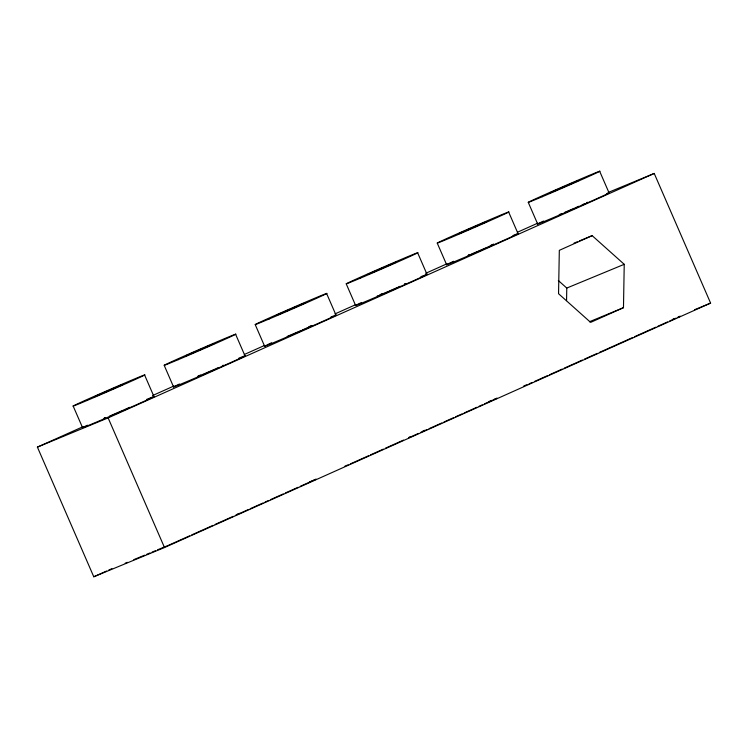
<?xml version="1.0" encoding="UTF-8"?>
<svg xmlns="http://www.w3.org/2000/svg" width="748" height="748" viewBox="0 0 748 748"><rect width="100%" height="100%" fill="white"/><g stroke="black" fill="none" stroke-linecap="round" stroke-linejoin="round"><path stroke-width="1.12" d="M566.554 300.612L566.778 288.064L558.335 280.519M592.154 235.648L559.317 250.346L558.55 293.712L590.63 322.379L623.477 307.68L624.234 264.315L592.154 235.648L579.391 240.921M104.159 418.235L105.094 417.767M222.455 365.753L223.4 365.286L222.39 365.604M404.49 284.277L405.435 283.801L404.425 284.118M468.229 255.274L469.164 254.806M586.525 202.792L587.47 202.325L586.46 202.643M422.311 431.446L424.752 430.306M197.949 376.179L200.558 375M126.992 408.52L129.6 407.342M379.984 294.693L382.593 293.515M311.636 325.866L305.829 328.466M493.671 244.381L487.855 246.99M582.084 204.821L584.693 203.643M236.574 514.596L239.351 513.343M608.152 192.488L654.22 173.443L710.6 303.099L164.495 547.536L93.781 576.773L37.4 447.117L83.262 426.584M152.592 395.552L173.929 386.005M244.325 354.496L264.586 345.426M334.982 313.917L355.244 304.847M425.64 273.338L446.977 263.782M517.373 232.273L537.634 223.203M37.4 447.117L108.123 417.889L654.22 173.443M93.781 576.773L106.571 571.042M108.712 570.088L111.91 568.658M168.3 545.385L189.581 535.858M191.712 534.904L212.993 525.376M215.125 524.423L233.208 516.326M235.34 515.381L248.112 509.659M250.234 508.705L263.006 502.993M265.129 502.039L268.326 500.608M270.449 499.664L283.221 493.942M285.353 492.988L298.115 487.275M300.247 486.322L316.208 479.178L309.737 481.852M350.335 463.9L368.427 455.803M370.55 454.849L383.322 449.137M385.454 448.183L403.537 440.086M408.857 437.711L418.441 433.419M420.563 432.466L426.949 429.614M429.081 428.66L441.844 422.938M443.975 421.994L453.55 417.702M455.682 416.748L462.058 413.896M464.19 412.943L476.962 407.23M479.085 406.276L482.282 404.846M484.405 403.892L497.177 398.179L493.923 399.479M534.502 381.471L547.265 375.758M549.397 374.804L562.169 369.082M564.291 368.138L582.383 360.04M584.506 359.087L597.278 353.365M599.41 352.42L632.387 337.647M634.519 336.703L655.8 327.175M657.931 326.221L667.506 321.939M669.638 320.986L676.014 318.124M678.146 317.171L680.278 316.217L678.118 317.115M397.908 287.251L400.049 286.306M215.873 368.736L218.014 367.782M123.794 409.951L125.926 408.997M575.296 207.822L578.877 206.242M486.967 247.382L477.869 251.337M396.842 287.728L389.549 290.916M302.248 330.036L304.932 328.858M212.123 370.391L214.807 369.203M120.213 411.522L122.896 410.343M408.81 437.458L410.933 436.523M574.37 208.225L564.768 212.348M301.313 330.448L287.195 336.441M211.226 370.784L201.773 374.851M119.287 411.924L109.685 416.056M385.959 292.459L388.651 291.299M476.972 251.721L471.109 254.198M384.883 292.917L380.087 294.936M490.922 245.251L493.568 244.147M308.896 326.726L311.533 325.623M198.061 376.412L200.698 375.309M574.062 243.119L577.26 241.8M566.778 288.064L624.234 264.315M589.424 321.752L623.477 307.68M694.527 309.747L710.6 303.099M672.723 319.34L674.883 318.452M523.75 385.987L526.985 384.65M529.135 383.761L532.37 382.424M488.538 401.713L491.773 400.376M344.95 466.135L348.185 464.798M125.178 563.207L127.338 562.318M133.808 559.644L144.588 555.184M146.739 554.296L149.974 552.959M152.134 552.071L155.369 550.734M157.519 549.836L167.225 545.825M562.122 213.461L559.27 214.583M468.248 255.33L469.23 254.956M378.217 295.703L377.207 296.012M104.178 418.291L105.159 417.917M599.644 171.227L609.096 192.965M528.219 202.278L537.672 224.026M508.621 211.965L518.074 233.703M437.206 243.025L446.659 264.764M417.608 252.712L427.061 274.451M346.184 283.763L355.637 305.502M326.586 293.45L336.039 315.189M255.171 324.501L264.624 346.24M235.573 334.188L245.026 355.926M164.149 365.239L173.601 386.987M144.56 374.926L154.013 396.664M108.123 417.889L164.495 547.536M73.136 405.986L82.589 427.725M606.544 193.769A39.279 0.552 -23.5 0 1 573.576 208.935A39.279 0.552 -23.5 0 1 539.991 222.708M540.748 222.352A39.279 0.552 -23.5 0 1 543.553 221.053M512.932 235.555A39.279 0.552 -23.5 0 1 486.939 247.756A39.279 0.552 -23.5 0 1 447.921 263.951M448.978 263.446A39.279 0.552 -23.5 0 1 453.625 261.286M424.518 275.245A39.279 0.552 -23.5 0 1 391.541 290.411A39.279 0.552 -23.5 0 1 357.955 304.184M358.713 303.828A39.279 0.552 -23.5 0 1 361.518 302.529M420.872 276.723A39.279 0.552 -23.5 0 1 423.742 275.554M334.59 315.562A39.279 0.552 -23.5 0 1 300.518 331.149A39.279 0.552 -23.5 0 1 265.886 345.436M266.942 344.931A39.279 0.552 -23.5 0 1 271.599 342.771M330.897 317.03A39.279 0.552 -23.5 0 1 333.496 315.993M153.948 396.534A39.279 0.552 -23.5 0 1 115.342 413.999A39.279 0.552 -23.5 0 1 83.851 426.912M84.907 426.407A39.279 0.552 -23.5 0 1 87.451 425.219M146.711 399.395A39.279 0.552 -23.5 0 1 153.387 396.73M238.836 358.199A39.279 0.552 -23.5 0 1 213.274 370.251A39.279 0.552 -23.5 0 1 175.93 385.669M176.678 385.314A39.279 0.552 -23.5 0 1 179.483 384.014M95.697 396.16L94.781 396.674L122.981 384.416L95.697 396.16M186.72 355.422L185.803 355.936L214.003 343.678L186.72 355.422M277.732 314.674L276.816 315.198L305.016 302.94L277.732 314.674M368.755 273.936L367.838 274.46L396.038 262.193L368.755 273.936M459.768 233.198L458.851 233.713L487.051 221.455L459.768 233.198M550.79 192.46L549.874 192.975L578.073 180.717L550.79 192.46M542.207 196.752A39.279 0.552 -23.5 0 0 599.7 171.357A39.279 0.552 -23.5 0 0 549.976 192.348A39.279 0.552 -23.5 0 0 542.207 196.752M451.184 237.49A39.279 0.552 -23.5 0 0 508.677 212.095A39.279 0.552 -23.5 0 0 458.954 233.086A39.279 0.552 -23.5 0 0 451.184 237.49M360.171 278.237A39.279 0.552 -23.5 0 0 417.665 252.843A39.279 0.552 -23.5 0 0 367.941 273.833A39.279 0.552 -23.5 0 0 360.171 278.237M269.149 318.975A39.279 0.552 -23.5 0 0 326.652 293.581A39.279 0.552 -23.5 0 0 276.919 314.571A39.279 0.552 -23.5 0 0 269.149 318.975M87.123 400.451A39.279 0.552 -23.5 0 0 144.616 375.057A39.279 0.552 -23.5 0 0 94.884 396.047A39.279 0.552 -23.5 0 0 87.123 400.451M178.136 359.713A39.279 0.552 -23.5 0 0 235.629 334.319A39.279 0.552 -23.5 0 0 185.906 355.309A39.279 0.552 -23.5 0 0 178.136 359.713"/></g></svg>
